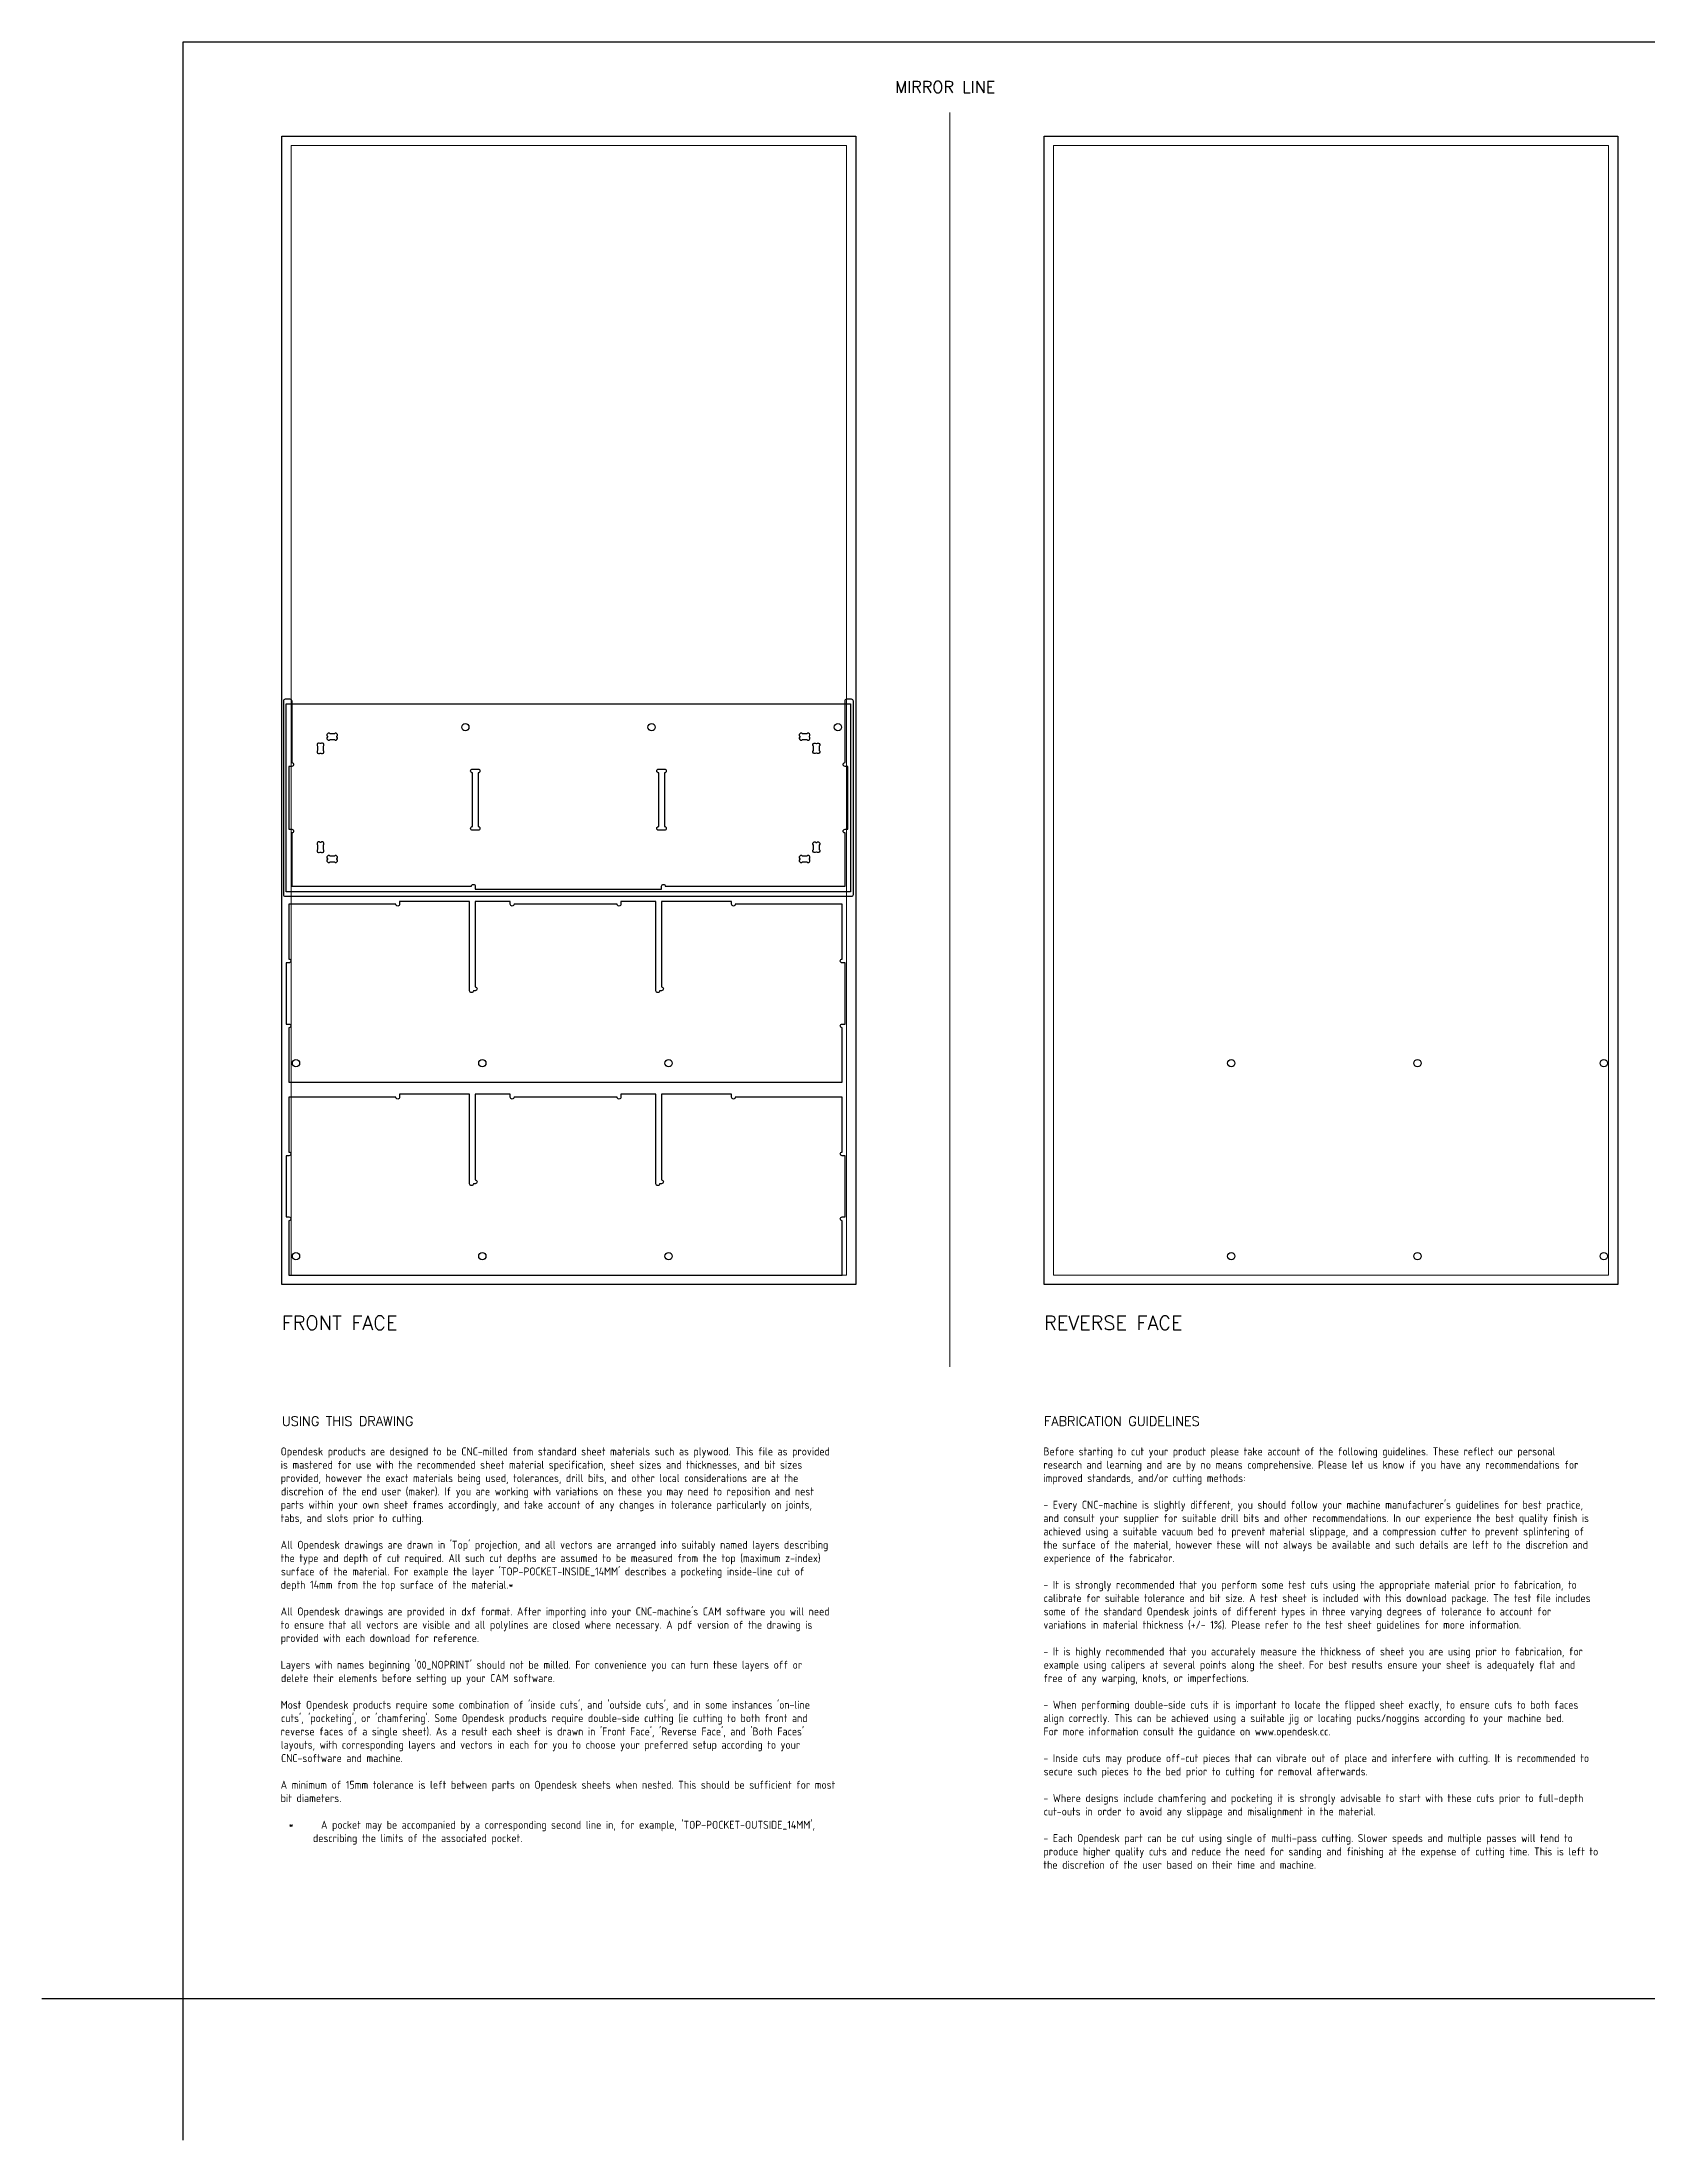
# Model space of a CAD drawing. Header units: millimetres. Extents: x -300 to 5880, y -300 to 4158.
# Drawn here: x -300 to 3112, y -300 to 4158 of the extents above; entities that cross this region are included whole.
import ezdxf
from ezdxf.enums import TextEntityAlignment as Align

# ---------------------------------------------------------------- set-up
doc = ezdxf.new("R2010")
doc.units = ezdxf.units.MM
doc.layers.add('00-NOPRINT_TEXT', color=7, linetype='Continuous', lineweight=25)
doc.layers.add('00_NOPRINT_TOLERANCE', color=7, linetype='Continuous', lineweight=5)
for name, color, linetype, lineweight, true_color in [('BOARD_$TH-NOMINAL', 3, 'Continuous', 30, 0x00ff00), ('REV-HOLE-14.763MM-DIAM_4.000MM', 196, 'Continuous', 25, 0x4b1780), ('TOP-CUT-INSIDE_12.000MM', 3, 'Continuous', 25, 0x00ff04), ('TOP-CUT-OUTSIDE_12.000MM', 60, 'Continuous', 25, 0xa0ff00), ('TOP-HOLE-14.763MM-DIAM_4.000MM', 190, 'Continuous', 25, 0x7e00ff), ('TOP-POCKET-INSIDE_6.000MM', 6, 'Continuous', 25, 0xff00e0)]:
    doc.layers.add(name, color=color, linetype=linetype, lineweight=lineweight, true_color=true_color)
doc.styles.add('OD-ISOCP-17_240', font='isocp.shx')
doc.styles.add('OD-ISOCP-17_241', font='isocp.shx')
doc.styles.add('OD-ISOCP-17_242', font='isocp.shx')
doc.styles.add('OD-ISOCP-17_243', font='isocp.shx')
doc.styles.add('OD-ISOCP-17_244', font='isocp.shx')
doc.styles.add('OD-ISOCP-17_245', font='isocp.shx')
doc.styles.add('OD-ISOCP-17_246', font='isocp.shx')
doc.styles.add('OD-ISOCP-17_247', font='isocp.shx')
doc.styles.add('OD-ISOCP-17_248', font='isocp.shx')
doc.styles.add('OD-ISOCP-17_249', font='isocp.shx')
doc.styles.add('OD-ISOCP-17_250', font='isocp.shx')
doc.styles.add('OD-ISOCP-17_251', font='isocp.shx')
doc.styles.add('OD-ISOCP-17_252', font='isocp.shx')
doc.styles.add('OD-ISOCP-17_253', font='isocp.shx')
doc.styles.add('OD-ISOCP-17_254', font='isocp.shx')
doc.styles.add('OD-ISOCP-17_255', font='isocp.shx')
doc.styles.add('OD-ISOCP-17_256', font='isocp.shx')
doc.styles.add('OD-ISOCP-17_257', font='isocp.shx')
doc.styles.add('OD-ISOCP-17_258', font='isocp.shx')
doc.styles.add('OD-ISOCP-17_259', font='isocp.shx')
doc.styles.add('OD-ISOCP-17_260', font='isocp.shx')
doc.styles.add('OD-ISOCP-17_261', font='isocp.shx')
doc.styles.add('OD-ISOCP-17_262', font='isocp.shx')
doc.styles.add('OD-ISOCP-17_263', font='isocp.shx')
doc.styles.add('OD-ISOCP-17_264', font='isocp.shx')
doc.styles.add('OD-ISOCP-17_265', font='isocp.shx')
doc.styles.add('OD-ISOCP-17_266', font='isocp.shx')
doc.styles.add('OD-ISOCP-17_267', font='isocp.shx')
doc.styles.add('OD-ISOCP-17_268', font='isocp.shx')
doc.styles.add('OD-ISOCP-17_269', font='isocp.shx')
doc.styles.add('OD-ISOCP-17_270', font='isocp.shx')
doc.styles.add('OD-ISOCP-17_271', font='isocp.shx')
doc.styles.add('OD-ISOCP-17_272', font='isocp.shx')
doc.styles.add('OD-ISOCP-17_273', font='isocp.shx')
doc.styles.add('OD-ISOCP-17_274', font='isocp.shx')
doc.styles.add('OD-ISOCP-17_275', font='isocp.shx')
doc.styles.add('OD-ISOCP-17_276', font='isocp.shx')
doc.styles.add('OD-ISOCP-17_277', font='isocp.shx')
doc.styles.add('OD-ISOCP-17_278', font='isocp.shx')
doc.styles.add('OD-ISOCP-17_279', font='isocp.shx')
doc.styles.add('OD-ISOCP-17_280', font='isocp.shx')
doc.styles.add('OD-ISOCP-17_281', font='isocp.shx')
doc.styles.add('OD-ISOCP-17_282', font='isocp.shx')
doc.styles.add('OD-ISOCP-17_283', font='isocp.shx')
doc.styles.add('OD-ISOCP-17_284', font='isocp.shx')
doc.styles.add('OD-ISOCP-17_285', font='isocp.shx')
doc.styles.add('OD-ISOCP-17_286', font='isocp.shx')
doc.styles.add('OD-ISOCP-17_287', font='isocp.shx')
doc.styles.add('OD-ISOCP-17_288', font='isocp.shx')
doc.styles.add('OD-SIMPLEX-20_87', font='simplex.shx')
doc.styles.add('OD-SIMPLEX-20_88', font='simplex.shx')
doc.styles.add('OD-SIMPLEX-25_89', font='simplex.shx')
doc.styles.add('OD-SIMPLEX-30_88', font='simplex.shx')
doc.styles.add('OD-SIMPLEX-30_89', font='simplex.shx')

# ---------------------------------------------------------------- blocks, each defined once
blk = doc.blocks.new('Borders Opendesk_7')
at = {"layer": '00-NOPRINT_TEXT'}
for p, q in [((0, 4158), (5880, 4158)), ((0, 0), (0, 4158)), ((0, 0), (-300, 0)), ((0, -300), (0, 0)), ((5880, 0), (0, 0))]:
    blk.add_line(p, q, dxfattribs=at)
at = {"layer": '00_NOPRINT_TOLERANCE', "ltscale": 0.379043}
blk.add_line((1630, 1343.2), (1630, 4008), dxfattribs=at)
at = {"layer": '00_NOPRINT_TOLERANCE', "ltscale": 0.379202}
for p, q in [((210, 3958), (1430, 3958)), ((210, 1518), (210, 3958)), ((1430, 3958), (1430, 1518)), ((1830, 3958), (3050, 3958)), ((1830, 1518), (1830, 3958)), ((3050, 3958), (3050, 1518)), ((1430, 1518), (210, 1518)), ((3050, 1518), (1830, 1518))]:
    blk.add_line(p, q, dxfattribs=at)
at = {"layer": '00_NOPRINT_TOLERANCE', "ltscale": 0.380876}
for p, q in [((230, 3938), (1410, 3938)), ((1850, 3938), (3030, 3938)), ((1410, 1538), (230, 1538)), ((3030, 1538), (1850, 1538))]:
    blk.add_line(p, q, dxfattribs=at)
at = {"layer": '00_NOPRINT_TOLERANCE', "ltscale": 0.380023}
for p, q in [((230, 1538), (230, 3938)), ((1410, 3938), (1410, 1538)), ((1850, 1538), (1850, 3938)), ((3030, 3938), (3030, 1538))]:
    blk.add_line(p, q, dxfattribs=at)
at = {"layer": 'BOARD_$TH-NOMINAL'}
for p, q in [((210, 3958), (1430, 3958)), ((210, 1518), (210, 3958)), ((1430, 3958), (1430, 1518)), ((1830, 3958), (3050, 3958)), ((1830, 1518), (1830, 3958)), ((3050, 3958), (3050, 1518)), ((1430, 1518), (210, 1518)), ((3050, 1518), (1830, 1518))]:
    blk.add_line(p, q, dxfattribs=at)
at = {"layer": '00-NOPRINT_TEXT', "style": 'OD-SIMPLEX-25_89'}
blk.add_text('MIRROR LINE', height=25, dxfattribs=at).set_placement((1513.3, 4049.9))
at = {"layer": '00-NOPRINT_TEXT', "color": 7}
for s, height, style, p in [('FRONT FACE', 30, 'OD-SIMPLEX-30_89', (210, 1451.3)), ('REVERSE FACE', 30, 'OD-SIMPLEX-30_88', (1830, 1451.3)), ('USING THIS DRAWING', 20, 'OD-SIMPLEX-20_88', (210, 1237.4)), ('FABRICATION GUIDELINES', 20, 'OD-SIMPLEX-20_87', (1830, 1237.4))]:
    blk.add_text(s, height=height, dxfattribs=dict(at, style=style)).set_placement(p, align=Align.TOP_LEFT)
for s, style, p in [('Opendesk products are designed to be CNC-milled from standard sheet materials such as plywood. This file as provided', 'OD-ISOCP-17_265', (207.4, 1154.7)), ('Before starting to cut your product please take account of the following guidelines. These reflect our personal', 'OD-ISOCP-17_240', (1828.7, 1154.7)), ('is mastered for use with the recommended sheet material specification, sheet sizes and thicknesses, and bit sizes', 'OD-ISOCP-17_266', (207.4, 1126.3)), ('provided, however the exact materials being used, tolerances, drill bits, and other local considerations are at the', 'OD-ISOCP-17_267', (207.4, 1098)), ('research and learning and are by no means comprehensive. Please let us know if you have any recommendations for', 'OD-ISOCP-17_241', (1828.7, 1126.3)), ('improved standards, and/or cutting methods:', 'OD-ISOCP-17_242', (1828.7, 1098)), ('discretion of the end user (maker). If you are working with variations on these you may need to reposition and nest', 'OD-ISOCP-17_268', (208.1, 1069.7)), ('tabs, and slots prior to cutting.', 'OD-ISOCP-17_270', (207.4, 1013)), ('parts within your own sheet frames accordingly, and take account of any changes in tolerance particularly on joints,', 'OD-ISOCP-17_269', (207.4, 1041.3)), ("- Every CNC-machine is slightly different, you should follow your machine manufacturer's guidelines for best practice,", 'OD-ISOCP-17_243', (1828.7, 1041.3)), ('and consult your supplier for suitable drill bits and other recommendations. In our experience the best quality finish is', 'OD-ISOCP-17_244', (1828.7, 1013)), ('achieved using a suitable vacuum bed to prevent material slippage, and a compression cutter to prevent splintering of', 'OD-ISOCP-17_245', (1828.7, 984.7)), ('the type and depth of cut required. All such cut depths are assumed to be measured from the top (maximum z-index)', 'OD-ISOCP-17_272', (207.4, 928)), ("All Opendesk drawings are drawn in 'Top' projection, and all vectors are arranged into suitably named layers describing", 'OD-ISOCP-17_271', (207.4, 956.3)), ('the surface of the material, however these will not always be available and such details are left to the discretion and', 'OD-ISOCP-17_246', (1828.7, 956.3)), ('experience of the fabricator.', 'OD-ISOCP-17_247', (1829.2, 928)), ("surface of the material. For example the layer 'TOP-POCKET-INSIDE_14MM' describes a pocketing inside-line cut of", 'OD-ISOCP-17_273', (208, 899.7)), ('depth 14mm from the top surface of the material.*', 'OD-ISOCP-17_274', (207.4, 871.3)), ('- It is strongly recommended that you perform some test cuts using the appropriate material prior to fabrication, to', 'OD-ISOCP-17_248', (1828.7, 871.3)), ('calibrate for suitable tolerance and bit size. A test sheet is included with this download package. The test file includes', 'OD-ISOCP-17_249', (1829.3, 843)), ('to ensure that all vectors are visible and all polylines are closed where necessary. A pdf version of the drawing is', 'OD-ISOCP-17_276', (207.4, 786.3)), ("All Opendesk drawings are provided in dxf format. After importing into your CNC-machine's CAM software you will need", 'OD-ISOCP-17_275', (207.4, 814.7)), ('variations in material thickness (+/- 1%). Please refer to the test sheet guidelines for more information.', 'OD-ISOCP-17_251', (1828.7, 786.3)), ('some of the standard Opendesk joints of different types in three varying degrees of tolerance to account for', 'OD-ISOCP-17_250', (1829.2, 814.7)), ('provided with each download for reference.', 'OD-ISOCP-17_277', (207.4, 758)), ("Layers with names beginning '00_NOPRINT' should not be milled. For convenience you can turn these layers off or", 'OD-ISOCP-17_278', (207.4, 701.3)), ('- It is highly recommended that you accurately measure the thickness of sheet you are using prior to fabrication, for', 'OD-ISOCP-17_252', (1828.7, 729.7)), ('example using calipers at several points along the sheet. For best results ensure your sheet is adequately flat and', 'OD-ISOCP-17_253', (1829.2, 701.3)), ('delete their elements before setting up your CAM software.', 'OD-ISOCP-17_279', (208.1, 673)), ('free of any warping, knots, or imperfections.', 'OD-ISOCP-17_254', (1828.7, 673)), ("Most Opendesk products require some combination of 'inside cuts', and 'outside cuts', and in some instances 'on-line", 'OD-ISOCP-17_280', (207.4, 616.3)), ('- When performing double-side cuts it is important to locate the flipped sheet exactly, to ensure cuts to both faces', 'OD-ISOCP-17_255', (1828.7, 616.3)), ("reverse faces of a single sheet). As a result each sheet is drawn in 'Front Face', 'Reverse Face', and 'Both Faces'", 'OD-ISOCP-17_282', (207.4, 559.7)), ("cuts', 'pocketing', or 'chamfering'. Some Opendesk products require double-side cutting (ie cutting to both front and", 'OD-ISOCP-17_281', (208.1, 588)), ('align correctly. This can be achieved using a suitable jig or locating pucks/noggins according to your machine bed.', 'OD-ISOCP-17_256', (1828.7, 588)), ('layouts, with corresponding layers and vectors in each for you to choose your preferred setup according to your', 'OD-ISOCP-17_283', (207.8, 531.3)), ('For more information consult the guidance on www.opendesk.cc.', 'OD-ISOCP-17_257', (1828.7, 559.7)), ('CNC-software and machine.', 'OD-ISOCP-17_284', (208.2, 503)), ('- Inside cuts may produce off-cut pieces that can vibrate out of place and interfere with cutting. It is recommended to', 'OD-ISOCP-17_258', (1828.7, 503)), ('secure such pieces to the bed prior to cutting for removal afterwards.', 'OD-ISOCP-17_259', (1829.2, 474.7)), ('A minimum of 15mm tolerance is left between parts on Opendesk sheets when nested. This should be sufficient for most', 'OD-ISOCP-17_285', (207.4, 446.3)), ('bit diameters.', 'OD-ISOCP-17_286', (207.4, 418)), ('- Where designs include chamfering and pocketing it is strongly advisable to start with these cuts prior to full-depth', 'OD-ISOCP-17_260', (1828.7, 418)), ('cut-outs in order to avoid any slippage and misalignment in the material.', 'OD-ISOCP-17_261', (1829.3, 389.7)), ("*      A pocket may be accompanied by a corresponding second line in, for example, 'TOP-POCKET-OUTSIDE_14MM',", 'OD-ISOCP-17_287', (224.4, 361.3)), ('describing the limits of the associated pocket.', 'OD-ISOCP-17_288', (276.1, 333)), ('- Each Opendesk part can be cut using single of multi-pass cutting. Slower speeds and multiple passes will tend to', 'OD-ISOCP-17_262', (1828.7, 333)), ('produce higher quality cuts and reduce the need for sanding and finishing at the expense of cutting time. This is left to', 'OD-ISOCP-17_263', (1828.7, 304.7)), ('the discretion of the user based on their time and machine.', 'OD-ISOCP-17_264', (1828.7, 276.3))]:
    blk.add_text(s, height=17, dxfattribs=dict(at, style=style)).set_placement(p)

msp = doc.modelspace()

# ---------------------------------------------------------------- linework, layer by layer
at = {"layer": 'REV-HOLE-14.763MM-DIAM_4.000MM'}
for centre in [(2228, 1988), (2623.9, 1988), (3020, 1988), (2228, 1578), (2623.9, 1578), (3020, 1578)]:
    msp.add_circle(centre, 7.74, dxfattribs=at)
at = {"layer": 'TOP-CUT-INSIDE_12.000MM'}
for points in [[(306.7, 2681.5, 1.000151), (312.4, 2675.8), (321.5, 2675.8, 1.000151), (327.1, 2681.5), (327.1, 2682.6, 1.000151), (321.5, 2688.2), (312.4, 2688.2, 1.000151), (306.7, 2682.6)], [(1310.9, 2681.5, 1.000151), (1316.5, 2675.8), (1325.6, 2675.8, 1.000151), (1331.3, 2681.5), (1331.3, 2682.6, 1.000151), (1325.6, 2688.2), (1316.5, 2688.2, 1.000151), (1310.9, 2682.6)], [(298.2, 2661.6, 1.000151), (292.5, 2667.3), (291.4, 2667.3, 1.000151), (285.8, 2661.6), (285.8, 2652.5, 1.000151), (291.4, 2646.9), (292.5, 2646.9, 1.000151), (298.2, 2652.5)], [(1346.6, 2646.9), (1345.5, 2646.9, -1.000151), (1339.8, 2652.5), (1339.8, 2661.6, -1.000151), (1345.5, 2667.3), (1346.6, 2667.3, -1.000151), (1352.2, 2661.6), (1352.2, 2652.5, -1.000151)], [(298.2, 2451.5, 1.000151), (292.5, 2457.1), (291.4, 2457.1, 1.000151), (285.8, 2451.5), (285.8, 2442.4, 1.000151), (291.4, 2436.7), (292.5, 2436.7, 1.000151), (298.2, 2442.4)], [(1346.6, 2457.1, -1.000151), (1352.2, 2451.5), (1352.2, 2442.4, -1.000151), (1346.6, 2436.7), (1345.5, 2436.7, -1.000151), (1339.8, 2442.4), (1339.8, 2451.5, -1.000151), (1345.5, 2457.1)], [(312.4, 2415.8), (321.5, 2415.8, 1.000151), (327.1, 2421.4), (327.1, 2422.5, 1.000151), (321.5, 2428.2), (312.4, 2428.2, 1.000151), (306.7, 2422.5), (306.7, 2421.4, 1.000151)], [(1331.3, 2422.5, 1.000151), (1325.6, 2428.2), (1316.5, 2428.2, 1.000151), (1310.9, 2422.5), (1310.9, 2421.4, 1.000151), (1316.5, 2415.8), (1325.6, 2415.8, 1.000151), (1331.3, 2421.4)]]:
    msp.add_lwpolyline(points, format="xyb", close=True, dxfattribs=at)
at = {"layer": 'TOP-CUT-OUTSIDE_12.000MM'}
msp.add_lwpolyline([(219, 2752), (1419, 2752), (1419, 2352), (219, 2352)], close=True, dxfattribs=at)
for points in [[(1017, 2150, -1), (1017, 2142), (1013, 2142, -1), (1005, 2142), (1005, 2332), (930.6, 2332), (930.6, 2326, -1), (922.6, 2326), (703.4, 2326, -1), (695.4, 2326), (695.4, 2332), (621, 2332), (621, 2150, -1), (621, 2142), (617, 2142, -1), (609, 2142), (609, 2332), (460.2, 2332), (460.2, 2326, -1), (452.2, 2326), (225, 2326), (225, 2209.3, -1), (225, 2201.3), (219, 2201.3), (219, 2071.3), (225, 2071.3, -1), (225, 2063.3), (225, 1948), (1401, 1948), (1401, 2063.3, -1), (1401, 2071.3), (1407, 2071.3), (1407, 2201.3), (1401, 2201.3, -1), (1401, 2209.3), (1401, 2326), (1173.8, 2326, -1), (1165.8, 2326), (1165.8, 2332), (1017, 2332)], [(1013, 1732, -1), (1005, 1732), (1005, 1922), (930.6, 1922), (930.6, 1916, -1), (922.6, 1916), (703.4, 1916, -1), (695.4, 1916), (695.4, 1922), (621, 1922), (621, 1740, -1), (621, 1732), (617, 1732, -1), (609, 1732), (609, 1922), (460.2, 1922), (460.2, 1916, -1), (452.2, 1916), (225, 1916), (225, 1799.3, -1), (225, 1791.3), (219, 1791.3), (219, 1661.3), (225, 1661.3, -1), (225, 1653.3), (225, 1538), (1401, 1538), (1401, 1653.3, -1), (1401, 1661.3), (1407, 1661.3), (1407, 1791.3), (1401, 1791.3, -1), (1401, 1799.3), (1401, 1916), (1173.8, 1916, -1), (1165.8, 1916), (1165.8, 1922), (1017, 1922), (1017, 1740, -1), (1017, 1732)]]:
    msp.add_lwpolyline(points, format="xyb", close=True, dxfattribs=at)
at = {"layer": 'TOP-HOLE-14.763MM-DIAM_4.000MM'}
for centre in [(600, 2702), (995.9, 2702), (1392, 2702), (240, 1988), (636.1, 1988), (1032, 1988), (240, 1578), (636.1, 1578), (1032, 1578)]:
    msp.add_circle(centre, 7.74, dxfattribs=at)
at = {"layer": 'TOP-POCKET-INSIDE_6.000MM'}
for points in [[(1411, 2762), (1420, 2762, -0.414214), (1424, 2758), (1424, 2346, -0.414214), (1420, 2342), (218, 2342, -0.414214), (214, 2346), (214, 2758, -0.414214), (218, 2762), (227, 2762, -0.414214), (231, 2758), (231, 2626.7, -1), (231, 2618.7), (225, 2618.7), (225, 2485.3), (231, 2485.3, -1), (231, 2477.3), (231, 2364), (613, 2364, -1), (621, 2364), (621, 2358), (1017, 2358), (1017, 2364, -1), (1025, 2364), (1407, 2364), (1407, 2477.3, -1), (1407, 2485.3), (1413, 2485.3), (1413, 2618.7), (1407, 2618.7, -1), (1407, 2626.7), (1407, 2758, -0.414214)], [(615, 2613), (627, 2613, -1), (627, 2605), (627, 2491, -1), (627, 2483), (615, 2483, -1), (615, 2491), (615, 2605, -1)], [(1023, 2605), (1023, 2491, -1), (1023, 2483), (1011, 2483, -1), (1011, 2491), (1011, 2605, -1), (1011, 2613), (1023, 2613, -1)]]:
    msp.add_lwpolyline(points, format="xyb", close=True, dxfattribs=at)

# ---------------------------------------------------------------- block references
msp.add_blockref('Borders Opendesk_7', (0, 0))

doc.saveas('drawing.dxf')
